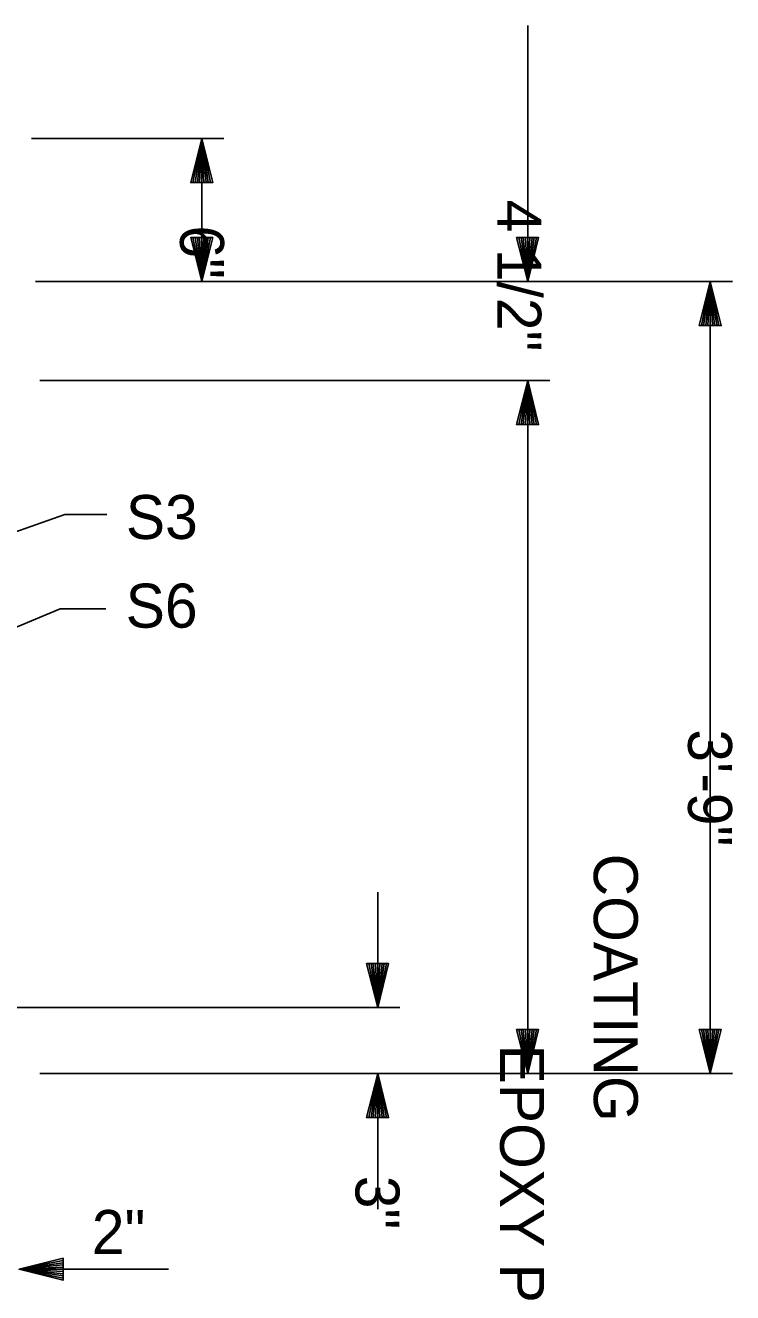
# Model space of a CAD drawing. Extents: x 0 to 34.7, y 0 to 24.5.
# Drawn here: x 17.113 to 19.123, y 2.756 to 6.356 of the extents above; entities that cross this region are included whole.
import ezdxf

# ---------------------------------------------------------------- set-up
doc = ezdxf.new("R2010")
doc.units = 0
doc.layers.add('Dimension Lines', color=7, linetype='Continuous')
doc.layers.add('Text', color=7, linetype='Continuous')

msp = doc.modelspace()

# ---------------------------------------------------------------- linework, layer by layer
at = {"layer": 'Dimension Lines'}
for p, q in [((18.5408, 6.3562), (18.5408, 5.6283)), ((17.1309, 6.0346), (17.6775, 6.0346)), ((17.6145, 6.0346), (17.6145, 5.6283)), ((17.1423, 5.6283), (19.1226, 5.6283)), ((19.0595, 3.3783), (19.0595, 5.6283)), ((17.1544, 5.3471), (18.6038, 5.3471)), ((18.5408, 5.3471), (18.5408, 3.3783)), ((18.1145, 3.8934), (18.1145, 3.5658)), ((17.0353, 3.5658), (18.1775, 3.5658)), ((17.1544, 3.3783), (19.1226, 3.3783)), ((18.1145, 3.3783), (18.1145, 2.993)), ((17.5199, 2.8221), (17.0953, 2.8221))]:
    msp.add_line(p, q, dxfattribs=at)
for points in [[(17.6145, 5.9096), (17.6207, 5.9096), (17.6145, 6.0346), (17.627, 5.9096), (17.6332, 5.9096), (17.6145, 6.0346), (17.6395, 5.9096), (17.6457, 5.9096), (17.6145, 6.0346), (17.5832, 5.9096), (17.5895, 5.9096), (17.6145, 6.0346), (17.5957, 5.9096), (17.602, 5.9096), (17.6145, 6.0346), (17.6082, 5.9096), (17.6457, 5.9096), (17.5832, 5.9096), (17.6145, 6.0346), (17.6457, 5.9096)], [(17.6145, 5.7533), (17.6082, 5.7533), (17.6145, 5.6283), (17.602, 5.7533), (17.5957, 5.7533), (17.6145, 5.6283), (17.5895, 5.7533), (17.5832, 5.7533), (17.6145, 5.6283), (17.6457, 5.7533), (17.6395, 5.7533), (17.6145, 5.6283), (17.6332, 5.7533), (17.627, 5.7533), (17.6145, 5.6283), (17.6207, 5.7533), (17.5832, 5.7533), (17.6457, 5.7533), (17.6145, 5.6283), (17.5832, 5.7533)], [(18.5408, 5.7533), (18.5345, 5.7533), (18.5408, 5.6283), (18.5283, 5.7533), (18.522, 5.7533), (18.5408, 5.6283), (18.5158, 5.7533), (18.5095, 5.7533), (18.5408, 5.6283), (18.572, 5.7533), (18.5658, 5.7533), (18.5408, 5.6283), (18.5595, 5.7533), (18.5533, 5.7533), (18.5408, 5.6283), (18.547, 5.7533), (18.5095, 5.7533), (18.572, 5.7533), (18.5408, 5.6283), (18.5095, 5.7533)], [(19.0595, 5.5033), (19.0658, 5.5033), (19.0595, 5.6283), (19.072, 5.5033), (19.0783, 5.5033), (19.0595, 5.6283), (19.0845, 5.5033), (19.0908, 5.5033), (19.0595, 5.6283), (19.0283, 5.5033), (19.0345, 5.5033), (19.0595, 5.6283), (19.0408, 5.5033), (19.047, 5.5033), (19.0595, 5.6283), (19.0533, 5.5033), (19.0908, 5.5033), (19.0283, 5.5033), (19.0595, 5.6283), (19.0908, 5.5033)], [(18.5408, 5.2221), (18.547, 5.2221), (18.5408, 5.3471), (18.5533, 5.2221), (18.5595, 5.2221), (18.5408, 5.3471), (18.5658, 5.2221), (18.572, 5.2221), (18.5408, 5.3471), (18.5095, 5.2221), (18.5158, 5.2221), (18.5408, 5.3471), (18.522, 5.2221), (18.5283, 5.2221), (18.5408, 5.3471), (18.5345, 5.2221), (18.572, 5.2221), (18.5095, 5.2221), (18.5408, 5.3471), (18.572, 5.2221)], [(16.902, 4.8527), (17.2255, 4.9667), (17.3448, 4.9667)], [(16.6519, 4.4647), (17.2122, 4.6989), (17.3421, 4.6989)], [(18.1145, 3.6908), (18.1082, 3.6908), (18.1145, 3.5658), (18.102, 3.6908), (18.0957, 3.6908), (18.1145, 3.5658), (18.0895, 3.6908), (18.0832, 3.6908), (18.1145, 3.5658), (18.1457, 3.6908), (18.1395, 3.6908), (18.1145, 3.5658), (18.1332, 3.6908), (18.127, 3.6908), (18.1145, 3.5658), (18.1207, 3.6908), (18.0832, 3.6908), (18.1457, 3.6908), (18.1145, 3.5658), (18.0832, 3.6908)], [(18.5408, 3.5033), (18.5345, 3.5033), (18.5408, 3.3783), (18.5283, 3.5033), (18.522, 3.5033), (18.5408, 3.3783), (18.5158, 3.5033), (18.5095, 3.5033), (18.5408, 3.3783), (18.572, 3.5033), (18.5658, 3.5033), (18.5408, 3.3783), (18.5595, 3.5033), (18.5533, 3.5033), (18.5408, 3.3783), (18.547, 3.5033), (18.5095, 3.5033), (18.572, 3.5033), (18.5408, 3.3783), (18.5095, 3.5033)], [(19.0595, 3.5033), (19.0533, 3.5033), (19.0595, 3.3783), (19.047, 3.5033), (19.0408, 3.5033), (19.0595, 3.3783), (19.0345, 3.5033), (19.0283, 3.5033), (19.0595, 3.3783), (19.0908, 3.5033), (19.0845, 3.5033), (19.0595, 3.3783), (19.0783, 3.5033), (19.072, 3.5033), (19.0595, 3.3783), (19.0658, 3.5033), (19.0283, 3.5033), (19.0908, 3.5033), (19.0595, 3.3783), (19.0283, 3.5033)], [(18.1145, 3.2533), (18.1207, 3.2533), (18.1145, 3.3783), (18.127, 3.2533), (18.1332, 3.2533), (18.1145, 3.3783), (18.1395, 3.2533), (18.1457, 3.2533), (18.1145, 3.3783), (18.0832, 3.2533), (18.0895, 3.2533), (18.1145, 3.3783), (18.0957, 3.2533), (18.102, 3.2533), (18.1145, 3.3783), (18.1082, 3.2533), (18.1457, 3.2533), (18.0832, 3.2533), (18.1145, 3.3783), (18.1457, 3.2533)], [(17.2203, 2.8221), (17.2203, 2.8283), (17.0953, 2.8221), (17.2203, 2.8346), (17.2203, 2.8408), (17.0953, 2.8221), (17.2203, 2.8471), (17.2203, 2.8533), (17.0953, 2.8221), (17.2203, 2.7908), (17.2203, 2.7971), (17.0953, 2.8221), (17.2203, 2.8033), (17.2203, 2.8096), (17.0953, 2.8221), (17.2203, 2.8158), (17.2203, 2.8533), (17.2203, 2.7908), (17.0953, 2.8221), (17.2203, 2.8533)]]:
    msp.add_lwpolyline(points, dxfattribs=at)

# ---------------------------------------------------------------- texts
at = {"layer": 'Text'}
for s, p in [('4 1/2"', (18.4545, 5.8608)), ('6"', (17.5528, 5.7878)), ('3\'-9"', (18.9966, 4.3563)), ('COATING', (18.7287, 4.003)), ('EPOXY PROTECTIVE', (18.4626, 3.4605)), ('3"', (18.0515, 3.0878))]:
    msp.add_text(s, height=0.125, rotation=270, dxfattribs=at).set_placement(p)
for s, p in [('S3', (17.3988, 4.8969)), ('S6', (17.3983, 4.645)), ('2"', (17.302, 2.8655))]:
    msp.add_text(s, height=0.125, dxfattribs=at).set_placement(p)

doc.saveas('drawing.dxf')
